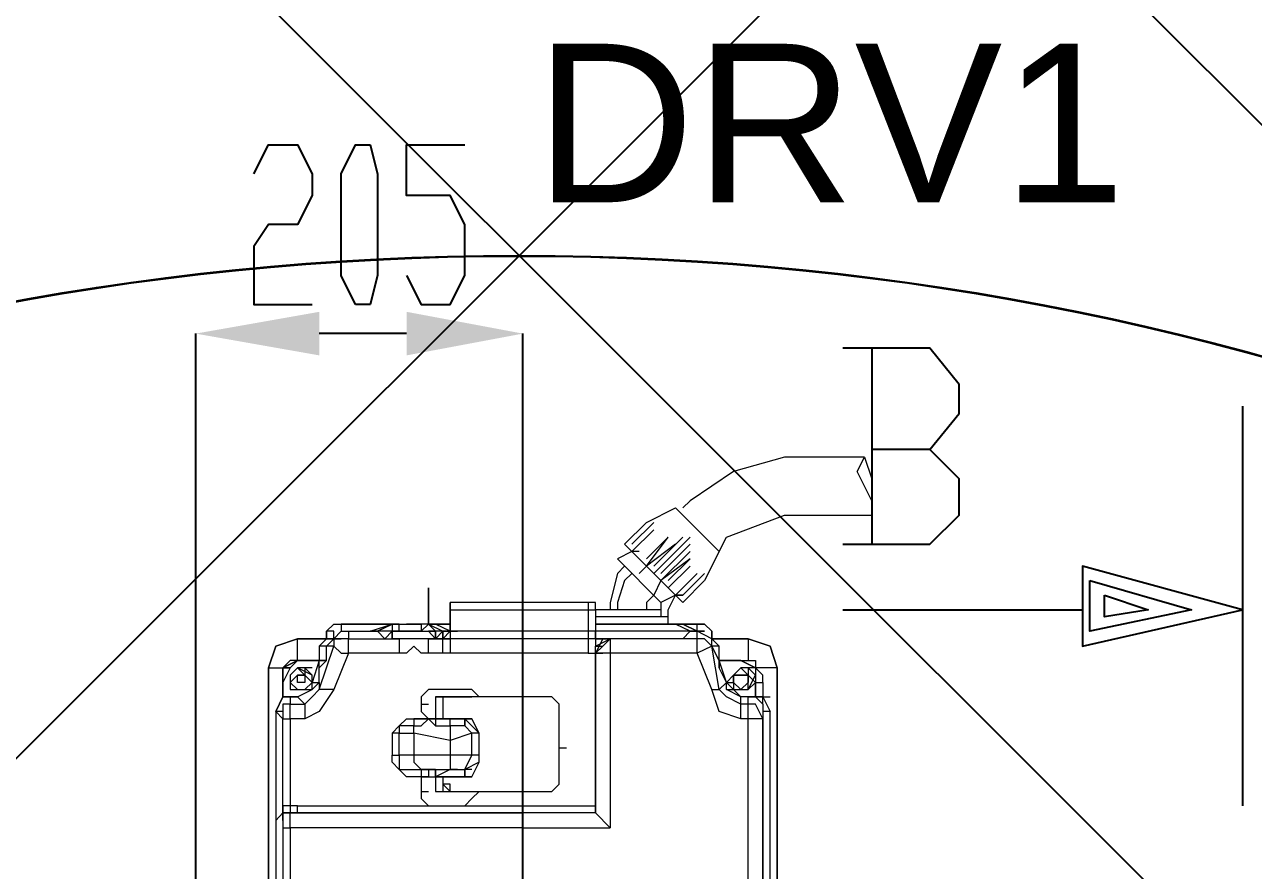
# Model space of a CAD drawing. Header units: millimetres. Extents: x -45 to 90, y -17 to 16.
# Drawn here: x -0.113 to 0.662, y 1.362 to 1.896 of the extents above; entities that cross this region are included whole.
import ezdxf

# ---------------------------------------------------------------- set-up
doc = ezdxf.new("R2010")
doc.units = ezdxf.units.MM
doc.header["$PDMODE"] = 3
doc.layers.add('PDF_Geometry', color=7, linetype='Continuous')
doc.layers.add('PDF_Solid Fills', color=7, linetype='Continuous')
doc.styles.get("Standard").update_dxf_attribs({"font": 'arial.ttf'})

msp = doc.modelspace()

# ---------------------------------------------------------------- linework, layer by layer
at = {"color": 4}
for centre in [(0.19941, 0), (0.19942, -0.00037)]:
    msp.add_circle(centre, 1.75, dxfattribs=at)
at = {"color": 1}
msp.add_point((0, 2.5), dxfattribs=at)
at = {"color": 4}
msp.add_point((0.19941, 1.75), dxfattribs=at)
at = {"layer": 'PDF_Geometry', "lineweight": 25}
for points in [[(0.03209, 1.80156), (0.04126, 1.8199), (0.05959, 1.8199), (0.06876, 1.80156), (0.06876, 1.78781), (0.05959, 1.76947), (0.04126, 1.76947), (0.03209, 1.75572), (0.03209, 1.71904), (0.06876, 1.71904)], [(0.12836, 1.73738), (0.13752, 1.71904), (0.15586, 1.71904), (0.16503, 1.73738), (0.16503, 1.76947), (0.15586, 1.78781), (0.12836, 1.78781), (0.12836, 1.8199), (0.16503, 1.8199)], [(-0.00458, 0.71512), (-0.00458, 1.70071)], [(0.12836, 1.70071), (0.07335, 1.70071)], [(0.2017, 0.71512), (0.2017, 1.70071)], [(0.45841, 1.62755), (0.47675, 1.65028), (0.47675, 1.66862), (0.45841, 1.69154), (0.4034, 1.69154)], [(0.42174, 1.69154), (0.42174, 1.56777)], [(0.65553, 1.65487), (0.65553, 1.52651), (0.55468, 1.55402), (0.55468, 1.52651)], [(0.4034, 1.56777), (0.45841, 1.56777), (0.47675, 1.58611), (0.47675, 1.60903), (0.45841, 1.62755), (0.42174, 1.62755)], [(0.4034, 1.52651), (0.55468, 1.52651), (0.55468, 1.50359), (0.65553, 1.52651), (0.65553, 1.40274)]]:
    msp.add_lwpolyline(points, dxfattribs=at)
for points in [[(0.09627, 1.71904), (0.0871, 1.73738), (0.0871, 1.80156), (0.09627, 1.8199), (0.10543, 1.8199), (0.11002, 1.80156), (0.11002, 1.73738), (0.10543, 1.71904)], [(0.55926, 1.54485), (0.62344, 1.52651), (0.55926, 1.51295)], [(0.56843, 1.53568), (0.59594, 1.52651), (0.56843, 1.52193)]]:
    msp.add_lwpolyline(points, close=True, dxfattribs=at)
at = {"layer": 'PDF_Geometry', "lineweight": 18}
for points in [[(0.32547, 1.56318), (0.3163, 1.54485), (0.30255, 1.5311), (0.26588, 1.56777), (0.27963, 1.58152), (0.29797, 1.59069), (0.32547, 1.56318), (0.33006, 1.57235), (0.36673, 1.58611), (0.3759, 1.58611), (0.42174, 1.58611), (0.42174, 1.59527), (0.41715, 1.60444), (0.41257, 1.61361), (0.41715, 1.62278), (0.42174, 1.60903), (0.42174, 1.59986)], [(0.41715, 1.62278), (0.3759, 1.62278), (0.36673, 1.62278), (0.33464, 1.61361), (0.30714, 1.59527), (0.30255, 1.59069)], [(0.28422, 1.58152), (0.27046, 1.56777), (0.28422, 1.58152)], [(0.28422, 1.57694), (0.27046, 1.56318), (0.29797, 1.53568), (0.2888, 1.5311)], [(0.27505, 1.54943), (0.27963, 1.55402), (0.29338, 1.57235), (0.27963, 1.5586)], [(0.29797, 1.56777), (0.27963, 1.55402)], [(0.30714, 1.57235), (0.28422, 1.54943)], [(0.30255, 1.57235), (0.28422, 1.55402), (0.30255, 1.57235)], [(0.30714, 1.56777), (0.2888, 1.54943), (0.30714, 1.56777)], [(0.27505, 1.56318), (0.27046, 1.56318), (0.26129, 1.5586), (0.2888, 1.5311), (0.2888, 1.52651), (0.2888, 1.52193)], [(0.29338, 1.54485), (0.30714, 1.5586), (0.2888, 1.54485), (0.30714, 1.56318)], [(0.26588, 1.55402), (0.26129, 1.54943), (0.25671, 1.5311), (0.25671, 1.52651)], [(0.30714, 1.55402), (0.29338, 1.54026)], [(0.27046, 1.54943), (0.26588, 1.54485), (0.26129, 1.5311), (0.26129, 1.52651)], [(0.2888, 1.54485), (0.28422, 1.53568), (0.27963, 1.5311), (0.27963, 1.52651)], [(0.29338, 1.52193), (0.29338, 1.52651), (0.29797, 1.53568), (0.31172, 1.54943)], [(0.14211, 1.54026), (0.14211, 1.52651), (0.14211, 1.54026)], [(0.24296, 1.5311), (0.24296, 1.52651), (0.24754, 1.52651), (0.24754, 1.5311), (0.24296, 1.5311), (0.15586, 1.5311), (0.15586, 1.52651), (0.15586, 1.51295), (0.14669, 1.51734), (0.15586, 1.51734), (0.15128, 1.51734), (0.14669, 1.51734), (0.15128, 1.51734), (0.14669, 1.51734), (0.14211, 1.51734), (0.13752, 1.51734), (0.12836, 1.51734), (0.13294, 1.51734)], [(0.15586, 1.52651), (0.15586, 1.5311)], [(0.14211, 1.52651), (0.14211, 1.51734), (0.14211, 1.52651)], [(0.25213, 1.52651), (0.24754, 1.52651), (0.24754, 1.51295), (0.24296, 1.51295), (0.24296, 1.50818), (0.15586, 1.50818), (0.15128, 1.50818), (0.15586, 1.51295), (0.16044, 1.51295)], [(0.15586, 1.51295), (0.15586, 1.52651), (0.24296, 1.52651), (0.24296, 1.51295), (0.15586, 1.51295), (0.15128, 1.51295), (0.15128, 1.50818), (0.15128, 1.51295), (0.15586, 1.51295), (0.15586, 1.50818), (0.15128, 1.50818)], [(0.2888, 1.52651), (0.24754, 1.52651), (0.24754, 1.52193), (0.24754, 1.51734), (0.25213, 1.51734)], [(0.32547, 1.50359), (0.32089, 1.50818), (0.31172, 1.51295), (0.3163, 1.51295), (0.31172, 1.51295), (0.30255, 1.51734), (0.31172, 1.51295), (0.31172, 1.51734), (0.3163, 1.51734), (0.32089, 1.51295), (0.32089, 1.50818), (0.32547, 1.50818), (0.34381, 1.50818), (0.35756, 1.50359), (0.36215, 1.48984), (0.34839, 1.48984), (0.33922, 1.49442), (0.32547, 1.49442), (0.32547, 1.50359), (0.32089, 1.50359), (0.32089, 1.50818), (0.31172, 1.51295), (0.30714, 1.51295), (0.29797, 1.51734), (0.30255, 1.51734), (0.29797, 1.51734), (0.29338, 1.51734), (0.2888, 1.51734), (0.28422, 1.51734), (0.27963, 1.51734), (0.27505, 1.51734), (0.27046, 1.51734), (0.26588, 1.51734), (0.26129, 1.51734), (0.25671, 1.51734), (0.25213, 1.51734), (0.24754, 1.51734), (0.25213, 1.51734), (0.25671, 1.51734), (0.26129, 1.51734), (0.26588, 1.51734), (0.27505, 1.51734), (0.27963, 1.51734), (0.28422, 1.51734), (0.2888, 1.51734), (0.29338, 1.51734), (0.29338, 1.52193), (0.24754, 1.52193)], [(0.04126, 1.48984), (0.04584, 1.50359), (0.05959, 1.50818), (0.07793, 1.50818), (0.08251, 1.50818), (0.08251, 1.51295), (0.07793, 1.51295), (0.08251, 1.51734), (0.0871, 1.51734)], [(0.05959, 1.4715), (0.06876, 1.47609), (0.06876, 1.48067), (0.07335, 1.48067), (0.07335, 1.48984), (0.07793, 1.49442), (0.07793, 1.50359), (0.08251, 1.50818), (0.0871, 1.51295), (0.09168, 1.51295), (0.09168, 1.50818), (0.08251, 1.50818), (0.08251, 1.50359), (0.07793, 1.50359), (0.07335, 1.50359), (0.07335, 1.49442), (0.05959, 1.49442), (0.05043, 1.48984), (0.05501, 1.48984), (0.05043, 1.48984), (0.05043, 1.48525), (0.05043, 1.48067), (0.05043, 1.4715)], [(0.07335, 1.50359), (0.07793, 1.50818), (0.08251, 1.50818), (0.0871, 1.51295), (0.09168, 1.51295), (0.10543, 1.51295), (0.11002, 1.51295), (0.11919, 1.51734), (0.11919, 1.51295), (0.11002, 1.51295), (0.10543, 1.51295), (0.11919, 1.51734), (0.11002, 1.51295)], [(0.08251, 1.50818), (0.07793, 1.50818), (0.07793, 1.51295), (0.08251, 1.51734), (0.0871, 1.51734), (0.0871, 1.51295), (0.09168, 1.51295), (0.10543, 1.51295), (0.11002, 1.51295), (0.1146, 1.50818), (0.11919, 1.50818), (0.12377, 1.50818)], [(0.07793, 1.51295), (0.07793, 1.50818), (0.08251, 1.50818), (0.0871, 1.50818)], [(0.1146, 1.50818), (0.11919, 1.51295), (0.11919, 1.50818)], [(0.13752, 1.51295), (0.12377, 1.51295), (0.11919, 1.51295), (0.12377, 1.51295), (0.14211, 1.51295), (0.14669, 1.51295), (0.14669, 1.50818), (0.15128, 1.51295)], [(0.14211, 1.49901), (0.14211, 1.50818), (0.12377, 1.50818), (0.11919, 1.50818), (0.11919, 1.51295), (0.14211, 1.51295), (0.14669, 1.50818), (0.14669, 1.51295), (0.14211, 1.51295), (0.14669, 1.51295)], [(0.12377, 1.51734), (0.13752, 1.51734), (0.13752, 1.51295), (0.14211, 1.51734), (0.14669, 1.51734), (0.14211, 1.51734), (0.15128, 1.51295), (0.14669, 1.51295), (0.14211, 1.51734)], [(0.14669, 1.51734), (0.14211, 1.51734), (0.14669, 1.51734), (0.15586, 1.51734)], [(0.15128, 1.51295), (0.15586, 1.51295), (0.15128, 1.51295)], [(0.33922, 1.45775), (0.33922, 1.46233), (0.33922, 1.46692), (0.33006, 1.4715), (0.32547, 1.47609), (0.33006, 1.48067), (0.32547, 1.48984), (0.32547, 1.49442), (0.32089, 1.50359), (0.3163, 1.50818), (0.31172, 1.50818), (0.31172, 1.51295), (0.30714, 1.51295), (0.30255, 1.50818), (0.29797, 1.50818), (0.29338, 1.50818), (0.2888, 1.50818), (0.27963, 1.50818), (0.27505, 1.50818), (0.26588, 1.50818), (0.26129, 1.50818), (0.25213, 1.50818), (0.24754, 1.50818), (0.24296, 1.50818), (0.24296, 1.49901), (0.24754, 1.49901)], [(0.29338, 1.51734), (0.24754, 1.51734)], [(0.30714, 1.51295), (0.30255, 1.51295), (0.29797, 1.51295), (0.29338, 1.51295), (0.2888, 1.51295), (0.28422, 1.51295), (0.27963, 1.51295), (0.27046, 1.51295), (0.26588, 1.51295), (0.25671, 1.51295), (0.25213, 1.51295), (0.24754, 1.51295), (0.24754, 1.50818), (0.24754, 1.51295), (0.24754, 1.50818), (0.25671, 1.50818), (0.25213, 1.50818), (0.24754, 1.49901), (0.25213, 1.49901), (0.24754, 1.49901), (0.25213, 1.49901)], [(0.2888, 1.51734), (0.29338, 1.51734), (0.29797, 1.51734), (0.30255, 1.51734), (0.31172, 1.51734), (0.30714, 1.51734), (0.29797, 1.51734), (0.30255, 1.51734), (0.31172, 1.51295), (0.3163, 1.51295), (0.31172, 1.51295), (0.3163, 1.51295)], [(0.30714, 1.51295), (0.31172, 1.51295), (0.30714, 1.51295)], [(0.32089, 1.51295), (0.3163, 1.51734), (0.31172, 1.51734), (0.3163, 1.51734)], [(0.34381, 1.50818), (0.32547, 1.50818), (0.32089, 1.50818), (0.32089, 1.51295), (0.32089, 1.50818)], [(0.05959, 1.49442), (0.05959, 1.50818), (0.04584, 1.50359), (0.04126, 1.48984), (0.05043, 1.48984)], [(0.32089, 1.47609), (0.32547, 1.47609), (0.32089, 1.50359), (0.31172, 1.49901), (0.31172, 1.50359), (0.31172, 1.50818), (0.25671, 1.50818), (0.25671, 1.50359), (0.25671, 1.49901), (0.24754, 1.49901), (0.24754, 1.39835), (0.05959, 1.39835), (0.05959, 1.40274), (0.24754, 1.40274)], [(0.08251, 1.47609), (0.07793, 1.47609), (0.07335, 1.47609), (0.06876, 1.4715), (0.06418, 1.46692), (0.05959, 1.4715), (0.06876, 1.47609), (0.07335, 1.48067), (0.07335, 1.47609), (0.08251, 1.50359), (0.0871, 1.49901), (0.09168, 1.49901), (0.09168, 1.50818), (0.12377, 1.50818), (0.12377, 1.49901)], [(0.07793, 1.50818), (0.05959, 1.50818)], [(0.24296, 1.49901), (0.15586, 1.49901), (0.15128, 1.49901), (0.14211, 1.49901), (0.13752, 1.49901), (0.13294, 1.50359), (0.12836, 1.49901), (0.12377, 1.49901), (0.09168, 1.49901), (0.08251, 1.47609), (0.07335, 1.46233), (0.06418, 1.45775)], [(0.15128, 1.49901), (0.15128, 1.50818), (0.15586, 1.50818), (0.15586, 1.49901)], [(0.25213, 1.50818), (0.24754, 1.50818), (0.24754, 1.50359), (0.25671, 1.50818), (0.25213, 1.50359), (0.24754, 1.49901), (0.24754, 1.39835), (0.24754, 1.40274), (0.24754, 1.49901), (0.24754, 1.50359), (0.25213, 1.50359)], [(0.32547, 1.50818), (0.32089, 1.50818), (0.32547, 1.50818), (0.33006, 1.50818)], [(0.36215, 1.48984), (0.35756, 1.50359), (0.34381, 1.50818), (0.34381, 1.49442), (0.34839, 1.49442), (0.34839, 1.48984), (0.34381, 1.48984), (0.33922, 1.48984), (0.33464, 1.48525), (0.33464, 1.48067), (0.33464, 1.47609), (0.33922, 1.47609), (0.34381, 1.47609), (0.34839, 1.48525), (0.34381, 1.48984), (0.34381, 1.48525)], [(0.2017, 1.08185), (0.30714, 1.08185), (0.32547, 1.0956), (0.33922, 1.10477), (0.34381, 1.10477), (0.34381, 1.45775), (0.33922, 1.45775), (0.32547, 1.46233), (0.32089, 1.47609), (0.31172, 1.49901), (0.25671, 1.49901), (0.25671, 1.38899)], [(0.04126, 1.07268), (0.04126, 1.07727), (0.04126, 1.48984), (0.04126, 1.05893)], [(0.05959, 1.49442), (0.05501, 1.49442), (0.05043, 1.48984)], [(0.06876, 1.48984), (0.06418, 1.48984), (0.05959, 1.48984), (0.05501, 1.48525), (0.05501, 1.48067), (0.05959, 1.47609), (0.06418, 1.47609), (0.06876, 1.47609), (0.06876, 1.48525), (0.06418, 1.48984), (0.06418, 1.48525)], [(0.05959, 1.49442), (0.07335, 1.49442)], [(0.05959, 1.49442), (0.07335, 1.49442)], [(0.05959, 1.49442), (0.07335, 1.49442)], [(0.07335, 1.48984), (0.07335, 1.49442), (0.06876, 1.48067)], [(0.07793, 1.49442), (0.07335, 1.49442), (0.07793, 1.49442)], [(0.34381, 1.09102), (0.34839, 1.09102), (0.35298, 1.10019), (0.35298, 1.10477), (0.35298, 1.45775), (0.34381, 1.45775), (0.34381, 1.46233), (0.34381, 1.46692), (0.33922, 1.46692), (0.33922, 1.4715), (0.33006, 1.47609), (0.33006, 1.48067), (0.32547, 1.49442), (0.32547, 1.48984)], [(0.32547, 1.49442), (0.33922, 1.49442), (0.32547, 1.49442)], [(0.32547, 1.49442), (0.34381, 1.49442)], [(0.35298, 1.48984), (0.34839, 1.48984), (0.33922, 1.49442), (0.34839, 1.48984), (0.34839, 1.48067), (0.35298, 1.48067), (0.35298, 1.4715), (0.34839, 1.4715), (0.34381, 1.4715), (0.34839, 1.4715), (0.35298, 1.46692), (0.35298, 1.46233), (0.35298, 1.45775), (0.34839, 1.46692), (0.34381, 1.46692), (0.34381, 1.4715), (0.33922, 1.4715), (0.33464, 1.47609)], [(0.35756, 1.05893), (0.36215, 1.05893), (0.36215, 1.48984), (0.36215, 1.07727), (0.36215, 1.07268)], [(0.05043, 1.4715), (0.05043, 1.48067), (0.05043, 1.4715)], [(0.33006, 1.47609), (0.33464, 1.47609), (0.33006, 1.48067), (0.33464, 1.48067)], [(0.34839, 1.48067), (0.34839, 1.4715), (0.34839, 1.48067)], [(0.1742, 1.4715), (0.16961, 1.47609), (0.16503, 1.47609), (0.14211, 1.47609), (0.13752, 1.4715), (0.13752, 1.46692), (0.14211, 1.46692)], [(0.05043, 1.46233), (0.04584, 1.46233), (0.05043, 1.4715), (0.05501, 1.4715), (0.05501, 1.46692), (0.06418, 1.46692), (0.06418, 1.45775), (0.05501, 1.45775), (0.05501, 1.40274), (0.05043, 1.40274), (0.05043, 1.39835), (0.05043, 1.39357), (0.05043, 1.38899), (0.05043, 1.10477), (0.04584, 1.10019), (0.05043, 1.09102), (0.05501, 1.09102), (0.05043, 1.09102), (0.05501, 1.09102), (0.05959, 1.09102), (0.06876, 1.08644)], [(0.05501, 1.4715), (0.05043, 1.4715), (0.04584, 1.46233), (0.04584, 1.10019)], [(0.1742, 1.43483), (0.16961, 1.43483), (0.16961, 1.44858), (0.15586, 1.444), (0.15586, 1.43483), (0.13294, 1.43483), (0.13294, 1.43025), (0.13752, 1.42566), (0.14211, 1.42566), (0.14211, 1.42108), (0.14669, 1.42108), (0.14669, 1.42566), (0.14211, 1.42566), (0.14669, 1.42566), (0.14669, 1.42108), (0.16503, 1.42108), (0.15128, 1.42108), (0.15128, 1.41191), (0.22004, 1.41191), (0.22462, 1.41649), (0.22462, 1.46692), (0.22004, 1.4715), (0.15128, 1.4715), (0.15128, 1.45775), (0.16503, 1.45775), (0.14669, 1.45775), (0.15128, 1.45775), (0.14669, 1.45775), (0.15128, 1.45775), (0.14669, 1.45775), (0.14211, 1.45775), (0.14669, 1.45775), (0.14211, 1.45775), (0.13752, 1.45775)], [(0.13752, 1.46692), (0.13752, 1.46233), (0.14211, 1.45775)], [(0.16503, 1.4715), (0.14669, 1.4715), (0.16044, 1.4715), (0.16503, 1.4715), (0.16961, 1.4715)], [(0.14669, 1.4715), (0.15128, 1.4715), (0.14669, 1.4715), (0.14669, 1.45775), (0.15128, 1.45775), (0.15586, 1.45775), (0.14669, 1.45775), (0.14669, 1.45317)], [(0.34381, 1.4715), (0.33922, 1.4715)], [(0.35298, 1.46692), (0.35298, 1.4715), (0.35756, 1.46233), (0.35298, 1.46233), (0.35298, 1.10019), (0.35756, 1.10019), (0.34839, 1.09102), (0.35298, 1.09102), (0.34839, 1.09102), (0.34839, 1.07727), (0.34839, 1.07268), (0.35298, 1.07268), (0.34839, 1.07268), (0.34839, 1.09102), (0.34839, 1.07727), (0.35298, 1.07727)], [(0.34839, 1.4715), (0.35298, 1.4715), (0.35756, 1.4715)], [(0.05043, 1.39357), (0.05043, 1.45775), (0.04584, 1.46233), (0.04584, 1.10019), (0.05043, 1.09102), (0.05043, 1.07727), (0.05043, 1.07268), (0.05501, 1.07268), (0.05043, 1.07268), (0.05959, 1.07268), (0.06418, 1.07268), (0.07335, 1.07268), (0.07335, 1.07727), (0.07793, 1.07727), (0.08251, 1.07727)], [(0.16503, 1.45775), (0.1742, 1.44858), (0.16961, 1.44858), (0.16503, 1.45317), (0.15586, 1.45317), (0.15586, 1.44858), (0.15586, 1.444), (0.13294, 1.44858), (0.13294, 1.43483), (0.12377, 1.43483), (0.12377, 1.43025), (0.12377, 1.42566), (0.12836, 1.42566), (0.13294, 1.42566), (0.13752, 1.42566), (0.13752, 1.42108), (0.13294, 1.42108), (0.12836, 1.42108), (0.12377, 1.42566), (0.11919, 1.43025), (0.11919, 1.43483)], [(0.11919, 1.44858), (0.11919, 1.43483), (0.12377, 1.43483), (0.12377, 1.44858), (0.13294, 1.44858), (0.13294, 1.45317), (0.13752, 1.45317), (0.14211, 1.45775), (0.14669, 1.45317), (0.15586, 1.45317), (0.15586, 1.45775), (0.16503, 1.45775), (0.16503, 1.45317), (0.16503, 1.45775), (0.16503, 1.45317)], [(0.1742, 1.43025), (0.16503, 1.42566), (0.16503, 1.42108), (0.16961, 1.42108), (0.1742, 1.43025), (0.1742, 1.44858), (0.16961, 1.45775), (0.16503, 1.45775), (0.14669, 1.45775)], [(0.16044, 1.45775), (0.16503, 1.45775), (0.16961, 1.45775), (0.16503, 1.45775), (0.16961, 1.45775), (0.16503, 1.45775), (0.16961, 1.45775)], [(0.35756, 1.10019), (0.35756, 1.46233)], [(0.22462, 1.43941), (0.22921, 1.43941)], [(0.16044, 1.42566), (0.15586, 1.42566), (0.14669, 1.42108), (0.14669, 1.42566), (0.14211, 1.42566), (0.13752, 1.42566), (0.14211, 1.42566), (0.14669, 1.42566), (0.15586, 1.42566), (0.16503, 1.42566)], [(0.13752, 1.42108), (0.14211, 1.42108), (0.13752, 1.42108), (0.13752, 1.41191), (0.13752, 1.40732), (0.14211, 1.40274), (0.16503, 1.40274), (0.16961, 1.40732), (0.1742, 1.41191)], [(0.16961, 1.42566), (0.16503, 1.42566), (0.16503, 1.42108), (0.14669, 1.42108), (0.15128, 1.42108), (0.15586, 1.42108)], [(0.15128, 1.42108), (0.14669, 1.42108), (0.14669, 1.41191), (0.15128, 1.41191)], [(0.16044, 1.42108), (0.16503, 1.42108), (0.16961, 1.42108), (0.16503, 1.42108), (0.16503, 1.42566), (0.16503, 1.42108), (0.16961, 1.42108), (0.16503, 1.42108)], [(0.13752, 1.41191), (0.14211, 1.41191)], [(0.05959, 1.40274), (0.05501, 1.40274), (0.05501, 1.39835)], [(0.04584, 1.39357), (0.05043, 1.39835), (0.05501, 1.39835), (0.05959, 1.39835), (0.05043, 1.39835), (0.05043, 1.38899), (0.05501, 1.38899), (0.05501, 1.39357), (0.05501, 1.39835), (0.05959, 1.39835), (0.2017, 1.39835), (0.2017, 1.39357), (0.2017, 1.38899), (0.25671, 1.38899), (0.24754, 1.39835), (0.2017, 1.39835), (0.2017, 1.39357), (0.2017, 1.38899), (0.05501, 1.38899), (0.05501, 1.10477), (0.05959, 1.10477), (0.07335, 1.0956), (0.09168, 1.08185), (0.19712, 1.08185)]]:
    msp.add_lwpolyline(points, dxfattribs=at)
for points in [[(0.30255, 1.53568), (0.3163, 1.54943), (0.30255, 1.53568), (0.29797, 1.53568)], [(0.11919, 1.51734), (0.1146, 1.51734), (0.0871, 1.51734)], [(0.12377, 1.51734), (0.11919, 1.51734)], [(0.12377, 1.51295), (0.12377, 1.51734), (0.11919, 1.51734), (0.11919, 1.51295)], [(0.30255, 1.51734), (0.29797, 1.51734)], [(0.08251, 1.50818), (0.07793, 1.50818)], [(0.15128, 1.50818), (0.14669, 1.50818), (0.14211, 1.50818)], [(0.05043, 1.48067), (0.05043, 1.48984), (0.05959, 1.49442), (0.05501, 1.48984)], [(0.06876, 1.48067), (0.06876, 1.48525), (0.05959, 1.48984), (0.05501, 1.48525), (0.05501, 1.48067), (0.05501, 1.47609), (0.05959, 1.47609), (0.06876, 1.47609)], [(0.06876, 1.48067), (0.06418, 1.48525), (0.05959, 1.48984), (0.05501, 1.48525), (0.05501, 1.48067), (0.05501, 1.47609), (0.05959, 1.47609), (0.06418, 1.47609)], [(0.07793, 1.49442), (0.07335, 1.49442)], [(0.33006, 1.49442), (0.32547, 1.49442)], [(0.34839, 1.48067), (0.34381, 1.48525), (0.33922, 1.48984), (0.33464, 1.48525), (0.33006, 1.48067), (0.33464, 1.47609), (0.33922, 1.47609), (0.34381, 1.47609)], [(0.34381, 1.48067), (0.34381, 1.48525), (0.33922, 1.48984), (0.33464, 1.48525), (0.33464, 1.48067), (0.33464, 1.47609), (0.33922, 1.47609), (0.34381, 1.47609)], [(0.35298, 1.48067), (0.35298, 1.48525), (0.34839, 1.48984), (0.34839, 1.48067)], [(0.06876, 1.48067), (0.06418, 1.48525), (0.05959, 1.48525), (0.05501, 1.48067), (0.05959, 1.47609), (0.06418, 1.47609)], [(0.05959, 1.48067), (0.05959, 1.48525), (0.06418, 1.48525), (0.06418, 1.48067)], [(0.34381, 1.48067), (0.34381, 1.48525), (0.33922, 1.48525), (0.33464, 1.48525), (0.33464, 1.48067), (0.33464, 1.47609), (0.33922, 1.47609), (0.34381, 1.47609)], [(0.33922, 1.47609), (0.33464, 1.48067), (0.33464, 1.48525), (0.33922, 1.48525), (0.34381, 1.48525), (0.34381, 1.48067)], [(0.05959, 1.4715), (0.05501, 1.4715), (0.05043, 1.4715), (0.05501, 1.4715)], [(0.05043, 1.45775), (0.05501, 1.45775), (0.05501, 1.46692), (0.05043, 1.46692)], [(0.12377, 1.44858), (0.11919, 1.44858), (0.12377, 1.45317), (0.12836, 1.45775), (0.13294, 1.45775), (0.13752, 1.45775), (0.14211, 1.45775), (0.13752, 1.45775), (0.13294, 1.45775), (0.13294, 1.45317), (0.12836, 1.45317), (0.12377, 1.45317)], [(0.16961, 1.43483), (0.15586, 1.43483), (0.15586, 1.43025), (0.15586, 1.42566), (0.16503, 1.42566)], [(0.15586, 1.41649), (0.15128, 1.41649), (0.15586, 1.41191)]]:
    msp.add_lwpolyline(points, close=True, dxfattribs=at)
at = {"layer": 'PDF_Solid Fills', "transparency": 33554559}
for points in [[(0.07335, 1.71446), (0.07335, 1.68696), (-0.00458, 1.70071)], [(0.12836, 1.71446), (0.12836, 1.68696), (0.2017, 1.70071)]]:
    msp.add_solid(points, dxfattribs=at)

# ---------------------------------------------------------------- texts
at = {"color": 4}
msp.add_text('DRV1', height=0.1, dxfattribs=at).set_placement((0.20915, 1.78359))

doc.saveas('drawing.dxf')
